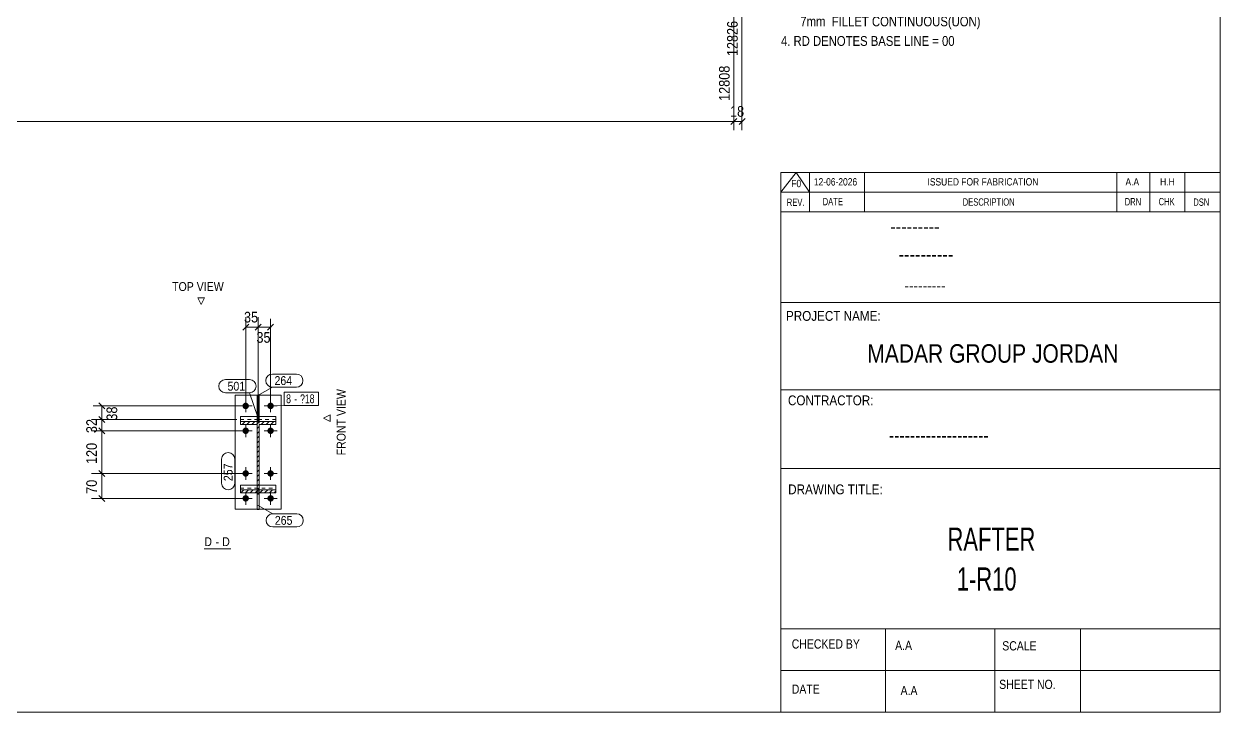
# Model space of a CAD drawing. Header units: millimetres. Extents: x 2 to 825, y 1 to 579.
# Drawn here: x 488.6 to 825, y 5 to 198.5 of the extents above; entities that cross this region are included whole.
import ezdxf

# ---------------------------------------------------------------- set-up
doc = ezdxf.new("R2010")
doc.units = ezdxf.units.MM
doc.linetypes.add('XKITLINE00', pattern=[0])
doc.linetypes.add('XKITLINE01', pattern=[4, 1, -1, 1, -1])
for name, color, linetype, lineweight in [('Bolt', 3, 'Continuous', 0), ('BoltMark', 7, 'Continuous', 0), ('Dimensions', 7, 'Continuous', 0), ('DrawingSheet', 5, 'Continuous', 0), ('OtherObjectType', 7, 'Continuous', 0), ('Part', 2, 'Continuous', 0), ('PartMark', 7, 'Continuous', 0)]:
    doc.layers.add(name, color=color, linetype=linetype, lineweight=lineweight)
doc.styles.add('@ARIAL_UNICODE_MS_BOLD', font='ARIAL.TTF')
doc.styles.add('ARIAL', font='ARIAL.TTF')
doc.styles.add('ARIAL_NARROW', font='ARIALN.TTF')
doc.styles.add('COMIC_SANS_MS_BOLD', font='COMICBD.TTF')
doc.styles.add('SWIS721_EX_BT', font='ARIAL.TTF')
doc.styles.add('SWISSE', font='ARIAL.TTF')

# ---------------------------------------------------------------- blocks, each defined once
blk = doc.blocks.new('*A4')
at = {"layer": 'Part', "color": 7, "linetype": 'XKITLINE00', "lineweight": 0}
for p, q in [((549.95, 85.86), (550.13, 86.04)), ((550.13, 86.04), (550.8, 86.71)), ((551.3, 85.86), (552.15, 86.71)), ((552.64, 85.86), (553.5, 86.71)), ((553.99, 85.86), (554.85, 86.71)), ((554.18, 84.7), (554.74, 85.26)), ((555.34, 85.86), (556.19, 86.71)), ((556.69, 85.86), (557.54, 86.71)), ((558.03, 85.86), (558.89, 86.71)), ((559.38, 85.86), (559.44, 85.92)), ((554.18, 83.35), (554.74, 83.91)), ((554.18, 82), (554.74, 82.56)), ((554.18, 80.66), (554.74, 81.22)), ((554.18, 79.31), (554.74, 79.87)), ((554.18, 77.96), (554.74, 78.52)), ((554.18, 76.62), (554.74, 77.18)), ((554.18, 75.27), (554.74, 75.83)), ((554.18, 73.92), (554.74, 74.48)), ((554.18, 72.57), (554.74, 73.13)), ((554.18, 71.23), (554.74, 71.79)), ((549.55, 66.6), (550.41, 67.46)), ((550.9, 66.6), (551.75, 67.46)), ((552.25, 66.6), (553.1, 67.46)), ((553.59, 66.6), (554.74, 67.75)), ((554.18, 69.88), (554.74, 70.44)), ((554.18, 68.53), (554.74, 69.09)), ((554.94, 66.6), (555.8, 67.46)), ((556.29, 66.6), (557.14, 67.46)), ((557.63, 66.6), (558.49, 67.46)), ((558.98, 66.6), (559.46, 67.08))]:
    blk.add_line(p, q, dxfattribs=at)
blk = doc.blocks.new('*A5')
at = {"layer": 'Part', "color": 7, "linetype": 'XKITLINE00', "lineweight": 0}
for p, q in [((554.21, 88.89), (554.21, 88.89)), ((554.21, 88.89), (554.21, 88.89)), ((554.21, 88.83), (554.24, 88.86)), ((554.21, 88.76), (554.27, 88.83)), ((554.21, 88.69), (554.31, 88.79)), ((554.21, 88.63), (554.34, 88.76)), ((554.21, 88.56), (554.38, 88.73)), ((554.21, 88.49), (554.41, 88.69)), ((554.21, 88.42), (554.44, 88.66)), ((554.21, 88.36), (554.48, 88.63)), ((554.21, 88.29), (554.51, 88.59)), ((554.21, 88.22), (554.54, 88.56)), ((554.21, 88.15), (554.58, 88.52)), ((554.21, 88.09), (554.61, 88.49)), ((554.21, 88.02), (554.65, 88.46)), ((554.21, 87.95), (554.68, 88.42)), ((554.21, 87.88), (554.71, 88.38)), ((554.21, 87.82), (554.71, 88.32)), ((554.21, 87.75), (554.71, 88.25)), ((554.21, 87.68), (554.71, 88.18)), ((554.21, 87.62), (554.71, 88.12)), ((554.21, 87.55), (554.71, 88.05)), ((554.21, 87.48), (554.71, 87.98)), ((554.21, 87.41), (554.71, 87.91)), ((554.21, 87.35), (554.71, 87.85)), ((554.21, 87.28), (554.71, 87.78)), ((554.21, 87.21), (554.71, 87.71)), ((554.21, 87.14), (554.71, 87.64)), ((554.21, 87.08), (554.71, 87.58)), ((554.21, 87.01), (554.71, 87.51)), ((554.24, 88.86), (554.27, 88.89)), ((554.27, 88.83), (554.34, 88.89)), ((554.31, 88.79), (554.41, 88.89)), ((554.34, 88.76), (554.48, 88.89)), ((554.38, 88.73), (554.54, 88.89)), ((554.41, 88.69), (554.61, 88.89)), ((554.44, 88.66), (554.68, 88.89)), ((554.48, 88.63), (554.71, 88.86)), ((554.51, 88.59), (554.71, 88.79)), ((554.54, 88.56), (554.71, 88.72)), ((554.58, 88.52), (554.71, 88.65)), ((554.61, 88.49), (554.71, 88.59)), ((554.65, 88.46), (554.71, 88.52)), ((554.68, 88.42), (554.71, 88.45)), ((554.21, 86.94), (554.71, 87.44)), ((554.21, 86.87), (554.71, 87.37)), ((554.21, 86.81), (554.71, 87.31)), ((554.21, 86.74), (554.71, 87.24)), ((554.25, 86.71), (554.71, 87.17)), ((554.32, 86.71), (554.71, 87.1)), ((554.38, 86.71), (554.71, 87.04)), ((554.45, 86.71), (554.71, 86.97)), ((554.52, 86.71), (554.71, 86.9)), ((554.59, 86.71), (554.71, 86.84)), ((554.65, 86.71), (554.71, 86.77))]:
    blk.add_line(p, q, dxfattribs=at)
blk = doc.blocks.new('*A134')
at = {"layer": 'Bolt'}
for points in [[(550.06, 91.13), (550.06, 91.17), (550.07, 91.22), (550.07, 91.26), (550.08, 91.31), (550.1, 91.35), (550.11, 91.39), (550.13, 91.43), (550.14, 91.47), (550.16, 91.51), (550.19, 91.55), (550.21, 91.59), (550.23, 91.62), (550.26, 91.66), (550.29, 91.69), (550.32, 91.72), (550.35, 91.75), (550.39, 91.78), (550.42, 91.81), (550.46, 91.84), (550.49, 91.86), (550.53, 91.88), (550.57, 91.9), (550.61, 91.92), (550.65, 91.93), (550.7, 91.95), (550.74, 91.96), (550.78, 91.97), (550.83, 91.98), (550.87, 91.98), (550.91, 91.99), (550.96, 91.99), (551, 91.99), (551.05, 91.98), (551.09, 91.98), (551.13, 91.97), (551.18, 91.96), (551.22, 91.95), (551.26, 91.93), (551.3, 91.92), (551.34, 91.9), (551.38, 91.88), (551.42, 91.86), (551.46, 91.84), (551.49, 91.81), (551.53, 91.78), (551.56, 91.75), (551.59, 91.72), (551.62, 91.69), (551.65, 91.66), (551.68, 91.62), (551.71, 91.59), (551.73, 91.55), (551.75, 91.51), (551.77, 91.47), (551.79, 91.43), (551.8, 91.39), (551.82, 91.35), (551.83, 91.31), (551.84, 91.26), (551.85, 91.22), (551.85, 91.17), (551.86, 91.13), (551.86, 91.09), (551.86, 91.04), (551.85, 91), (551.85, 90.95), (551.84, 90.91), (551.83, 90.87), (551.82, 90.83), (551.8, 90.78), (551.79, 90.74), (551.77, 90.7), (551.75, 90.66), (551.73, 90.62), (551.71, 90.59), (551.68, 90.55), (551.65, 90.52), (551.62, 90.48), (551.59, 90.45), (551.56, 90.42), (551.53, 90.39), (551.49, 90.36), (551.46, 90.34), (551.42, 90.31), (551.38, 90.29), (551.34, 90.27), (551.3, 90.26), (551.26, 90.24), (551.22, 90.23), (551.18, 90.21), (551.13, 90.2), (551.09, 90.2), (551.05, 90.19), (551, 90.19), (550.96, 90.19), (550.91, 90.19), (550.87, 90.19), (550.83, 90.2), (550.78, 90.2), (550.74, 90.21), (550.7, 90.23), (550.65, 90.24), (550.61, 90.26), (550.57, 90.27), (550.53, 90.29), (550.49, 90.31), (550.46, 90.34), (550.42, 90.36), (550.39, 90.39), (550.35, 90.42), (550.32, 90.45), (550.29, 90.48), (550.26, 90.52), (550.23, 90.55), (550.21, 90.59), (550.19, 90.62), (550.16, 90.66), (550.14, 90.7), (550.13, 90.74), (550.11, 90.78), (550.1, 90.83), (550.08, 90.87), (550.07, 90.91), (550.07, 90.95), (550.06, 91), (550.06, 91.04), (550.06, 91.09)], [(557.06, 91.13), (557.06, 91.17), (557.07, 91.22), (557.07, 91.26), (557.08, 91.31), (557.1, 91.35), (557.11, 91.39), (557.13, 91.43), (557.14, 91.47), (557.16, 91.51), (557.19, 91.55), (557.21, 91.59), (557.23, 91.62), (557.26, 91.66), (557.29, 91.69), (557.32, 91.72), (557.35, 91.75), (557.39, 91.78), (557.42, 91.81), (557.46, 91.84), (557.49, 91.86), (557.53, 91.88), (557.57, 91.9), (557.61, 91.92), (557.65, 91.93), (557.7, 91.95), (557.74, 91.96), (557.78, 91.97), (557.83, 91.98), (557.87, 91.98), (557.91, 91.99), (557.96, 91.99), (558, 91.99), (558.05, 91.98), (558.09, 91.98), (558.13, 91.97), (558.18, 91.96), (558.22, 91.95), (558.26, 91.93), (558.3, 91.92), (558.34, 91.9), (558.38, 91.88), (558.42, 91.86), (558.46, 91.84), (558.49, 91.81), (558.53, 91.78), (558.56, 91.75), (558.59, 91.72), (558.62, 91.69), (558.65, 91.66), (558.68, 91.62), (558.71, 91.59), (558.73, 91.55), (558.75, 91.51), (558.77, 91.47), (558.79, 91.43), (558.8, 91.39), (558.82, 91.35), (558.83, 91.31), (558.84, 91.26), (558.85, 91.22), (558.85, 91.17), (558.86, 91.13), (558.86, 91.09), (558.86, 91.04), (558.85, 91), (558.85, 90.95), (558.84, 90.91), (558.83, 90.87), (558.82, 90.83), (558.8, 90.78), (558.79, 90.74), (558.77, 90.7), (558.75, 90.66), (558.73, 90.62), (558.71, 90.59), (558.68, 90.55), (558.65, 90.52), (558.62, 90.48), (558.59, 90.45), (558.56, 90.42), (558.53, 90.39), (558.49, 90.36), (558.46, 90.34), (558.42, 90.31), (558.38, 90.29), (558.34, 90.27), (558.3, 90.26), (558.26, 90.24), (558.22, 90.23), (558.18, 90.21), (558.13, 90.2), (558.09, 90.2), (558.05, 90.19), (558, 90.19), (557.96, 90.19), (557.91, 90.19), (557.87, 90.19), (557.83, 90.2), (557.78, 90.2), (557.74, 90.21), (557.7, 90.23), (557.65, 90.24), (557.61, 90.26), (557.57, 90.27), (557.53, 90.29), (557.49, 90.31), (557.46, 90.34), (557.42, 90.36), (557.39, 90.39), (557.35, 90.42), (557.32, 90.45), (557.29, 90.48), (557.26, 90.52), (557.23, 90.55), (557.21, 90.59), (557.19, 90.62), (557.16, 90.66), (557.14, 90.7), (557.13, 90.74), (557.11, 90.78), (557.1, 90.83), (557.08, 90.87), (557.07, 90.91), (557.07, 90.95), (557.06, 91), (557.06, 91.04), (557.06, 91.09)], [(550.06, 84.13), (550.06, 84.17), (550.07, 84.22), (550.07, 84.26), (550.08, 84.31), (550.1, 84.35), (550.11, 84.39), (550.13, 84.43), (550.14, 84.47), (550.16, 84.51), (550.19, 84.55), (550.21, 84.59), (550.23, 84.62), (550.26, 84.66), (550.29, 84.69), (550.32, 84.72), (550.35, 84.75), (550.39, 84.78), (550.42, 84.81), (550.46, 84.84), (550.49, 84.86), (550.53, 84.88), (550.57, 84.9), (550.61, 84.92), (550.65, 84.93), (550.7, 84.95), (550.74, 84.96), (550.78, 84.97), (550.83, 84.98), (550.87, 84.98), (550.91, 84.99), (550.96, 84.99), (551, 84.99), (551.05, 84.98), (551.09, 84.98), (551.13, 84.97), (551.18, 84.96), (551.22, 84.95), (551.26, 84.93), (551.3, 84.92), (551.34, 84.9), (551.38, 84.88), (551.42, 84.86), (551.46, 84.84), (551.49, 84.81), (551.53, 84.78), (551.56, 84.75), (551.59, 84.72), (551.62, 84.69), (551.65, 84.66), (551.68, 84.62), (551.71, 84.59), (551.73, 84.55), (551.75, 84.51), (551.77, 84.47), (551.79, 84.43), (551.8, 84.39), (551.82, 84.35), (551.83, 84.31), (551.84, 84.26), (551.85, 84.22), (551.85, 84.17), (551.86, 84.13), (551.86, 84.09), (551.86, 84.04), (551.85, 84), (551.85, 83.95), (551.84, 83.91), (551.83, 83.87), (551.82, 83.83), (551.8, 83.78), (551.79, 83.74), (551.77, 83.7), (551.75, 83.66), (551.73, 83.62), (551.71, 83.59), (551.68, 83.55), (551.65, 83.52), (551.62, 83.48), (551.59, 83.45), (551.56, 83.42), (551.53, 83.39), (551.49, 83.36), (551.46, 83.34), (551.42, 83.31), (551.38, 83.29), (551.34, 83.27), (551.3, 83.26), (551.26, 83.24), (551.22, 83.23), (551.18, 83.21), (551.13, 83.2), (551.09, 83.2), (551.05, 83.19), (551, 83.19), (550.96, 83.19), (550.91, 83.19), (550.87, 83.19), (550.83, 83.2), (550.78, 83.2), (550.74, 83.21), (550.7, 83.23), (550.65, 83.24), (550.61, 83.26), (550.57, 83.27), (550.53, 83.29), (550.49, 83.31), (550.46, 83.34), (550.42, 83.36), (550.39, 83.39), (550.35, 83.42), (550.32, 83.45), (550.29, 83.48), (550.26, 83.52), (550.23, 83.55), (550.21, 83.59), (550.19, 83.62), (550.16, 83.66), (550.14, 83.7), (550.13, 83.74), (550.11, 83.78), (550.1, 83.83), (550.08, 83.87), (550.07, 83.91), (550.07, 83.95), (550.06, 84), (550.06, 84.04), (550.06, 84.09)], [(557.06, 84.13), (557.06, 84.17), (557.07, 84.22), (557.07, 84.26), (557.08, 84.31), (557.1, 84.35), (557.11, 84.39), (557.13, 84.43), (557.14, 84.47), (557.16, 84.51), (557.19, 84.55), (557.21, 84.59), (557.23, 84.62), (557.26, 84.66), (557.29, 84.69), (557.32, 84.72), (557.35, 84.75), (557.39, 84.78), (557.42, 84.81), (557.46, 84.84), (557.49, 84.86), (557.53, 84.88), (557.57, 84.9), (557.61, 84.92), (557.65, 84.93), (557.7, 84.95), (557.74, 84.96), (557.78, 84.97), (557.83, 84.98), (557.87, 84.98), (557.91, 84.99), (557.96, 84.99), (558, 84.99), (558.05, 84.98), (558.09, 84.98), (558.13, 84.97), (558.18, 84.96), (558.22, 84.95), (558.26, 84.93), (558.3, 84.92), (558.34, 84.9), (558.38, 84.88), (558.42, 84.86), (558.46, 84.84), (558.49, 84.81), (558.53, 84.78), (558.56, 84.75), (558.59, 84.72), (558.62, 84.69), (558.65, 84.66), (558.68, 84.62), (558.71, 84.59), (558.73, 84.55), (558.75, 84.51), (558.77, 84.47), (558.79, 84.43), (558.8, 84.39), (558.82, 84.35), (558.83, 84.31), (558.84, 84.26), (558.85, 84.22), (558.85, 84.17), (558.86, 84.13), (558.86, 84.09), (558.86, 84.04), (558.85, 84), (558.85, 83.95), (558.84, 83.91), (558.83, 83.87), (558.82, 83.83), (558.8, 83.78), (558.79, 83.74), (558.77, 83.7), (558.75, 83.66), (558.73, 83.62), (558.71, 83.59), (558.68, 83.55), (558.65, 83.52), (558.62, 83.48), (558.59, 83.45), (558.56, 83.42), (558.53, 83.39), (558.49, 83.36), (558.46, 83.34), (558.42, 83.31), (558.38, 83.29), (558.34, 83.27), (558.3, 83.26), (558.26, 83.24), (558.22, 83.23), (558.18, 83.21), (558.13, 83.2), (558.09, 83.2), (558.05, 83.19), (558, 83.19), (557.96, 83.19), (557.91, 83.19), (557.87, 83.19), (557.83, 83.2), (557.78, 83.2), (557.74, 83.21), (557.7, 83.23), (557.65, 83.24), (557.61, 83.26), (557.57, 83.27), (557.53, 83.29), (557.49, 83.31), (557.46, 83.34), (557.42, 83.36), (557.39, 83.39), (557.35, 83.42), (557.32, 83.45), (557.29, 83.48), (557.26, 83.52), (557.23, 83.55), (557.21, 83.59), (557.19, 83.62), (557.16, 83.66), (557.14, 83.7), (557.13, 83.74), (557.11, 83.78), (557.1, 83.83), (557.08, 83.87), (557.07, 83.91), (557.07, 83.95), (557.06, 84), (557.06, 84.04), (557.06, 84.09)], [(550.06, 72.13), (550.06, 72.17), (550.07, 72.22), (550.07, 72.26), (550.08, 72.31), (550.1, 72.35), (550.11, 72.39), (550.13, 72.43), (550.14, 72.47), (550.16, 72.51), (550.19, 72.55), (550.21, 72.59), (550.23, 72.62), (550.26, 72.66), (550.29, 72.69), (550.32, 72.72), (550.35, 72.75), (550.39, 72.78), (550.42, 72.81), (550.46, 72.84), (550.49, 72.86), (550.53, 72.88), (550.57, 72.9), (550.61, 72.92), (550.65, 72.93), (550.7, 72.95), (550.74, 72.96), (550.78, 72.97), (550.83, 72.98), (550.87, 72.98), (550.91, 72.99), (550.96, 72.99), (551, 72.99), (551.05, 72.98), (551.09, 72.98), (551.13, 72.97), (551.18, 72.96), (551.22, 72.95), (551.26, 72.93), (551.3, 72.92), (551.34, 72.9), (551.38, 72.88), (551.42, 72.86), (551.46, 72.84), (551.49, 72.81), (551.53, 72.78), (551.56, 72.75), (551.59, 72.72), (551.62, 72.69), (551.65, 72.66), (551.68, 72.62), (551.71, 72.59), (551.73, 72.55), (551.75, 72.51), (551.77, 72.47), (551.79, 72.43), (551.8, 72.39), (551.82, 72.35), (551.83, 72.31), (551.84, 72.26), (551.85, 72.22), (551.85, 72.17), (551.86, 72.13), (551.86, 72.09), (551.86, 72.04), (551.85, 72), (551.85, 71.95), (551.84, 71.91), (551.83, 71.87), (551.82, 71.83), (551.8, 71.78), (551.79, 71.74), (551.77, 71.7), (551.75, 71.66), (551.73, 71.62), (551.71, 71.59), (551.68, 71.55), (551.65, 71.52), (551.62, 71.48), (551.59, 71.45), (551.56, 71.42), (551.53, 71.39), (551.49, 71.36), (551.46, 71.34), (551.42, 71.31), (551.38, 71.29), (551.34, 71.27), (551.3, 71.26), (551.26, 71.24), (551.22, 71.23), (551.18, 71.21), (551.13, 71.2), (551.09, 71.2), (551.05, 71.19), (551, 71.19), (550.96, 71.19), (550.91, 71.19), (550.87, 71.19), (550.83, 71.2), (550.78, 71.2), (550.74, 71.21), (550.7, 71.23), (550.65, 71.24), (550.61, 71.26), (550.57, 71.27), (550.53, 71.29), (550.49, 71.31), (550.46, 71.34), (550.42, 71.36), (550.39, 71.39), (550.35, 71.42), (550.32, 71.45), (550.29, 71.48), (550.26, 71.52), (550.23, 71.55), (550.21, 71.59), (550.19, 71.62), (550.16, 71.66), (550.14, 71.7), (550.13, 71.74), (550.11, 71.78), (550.1, 71.83), (550.08, 71.87), (550.07, 71.91), (550.07, 71.95), (550.06, 72), (550.06, 72.04), (550.06, 72.09)], [(557.06, 72.13), (557.06, 72.17), (557.07, 72.22), (557.07, 72.26), (557.08, 72.31), (557.1, 72.35), (557.11, 72.39), (557.13, 72.43), (557.14, 72.47), (557.16, 72.51), (557.19, 72.55), (557.21, 72.59), (557.23, 72.62), (557.26, 72.66), (557.29, 72.69), (557.32, 72.72), (557.35, 72.75), (557.39, 72.78), (557.42, 72.81), (557.46, 72.84), (557.49, 72.86), (557.53, 72.88), (557.57, 72.9), (557.61, 72.92), (557.65, 72.93), (557.7, 72.95), (557.74, 72.96), (557.78, 72.97), (557.83, 72.98), (557.87, 72.98), (557.91, 72.99), (557.96, 72.99), (558, 72.99), (558.05, 72.98), (558.09, 72.98), (558.13, 72.97), (558.18, 72.96), (558.22, 72.95), (558.26, 72.93), (558.3, 72.92), (558.34, 72.9), (558.38, 72.88), (558.42, 72.86), (558.46, 72.84), (558.49, 72.81), (558.53, 72.78), (558.56, 72.75), (558.59, 72.72), (558.62, 72.69), (558.65, 72.66), (558.68, 72.62), (558.71, 72.59), (558.73, 72.55), (558.75, 72.51), (558.77, 72.47), (558.79, 72.43), (558.8, 72.39), (558.82, 72.35), (558.83, 72.31), (558.84, 72.26), (558.85, 72.22), (558.85, 72.17), (558.86, 72.13), (558.86, 72.09), (558.86, 72.04), (558.85, 72), (558.85, 71.95), (558.84, 71.91), (558.83, 71.87), (558.82, 71.83), (558.8, 71.78), (558.79, 71.74), (558.77, 71.7), (558.75, 71.66), (558.73, 71.62), (558.71, 71.59), (558.68, 71.55), (558.65, 71.52), (558.62, 71.48), (558.59, 71.45), (558.56, 71.42), (558.53, 71.39), (558.49, 71.36), (558.46, 71.34), (558.42, 71.31), (558.38, 71.29), (558.34, 71.27), (558.3, 71.26), (558.26, 71.24), (558.22, 71.23), (558.18, 71.21), (558.13, 71.2), (558.09, 71.2), (558.05, 71.19), (558, 71.19), (557.96, 71.19), (557.91, 71.19), (557.87, 71.19), (557.83, 71.2), (557.78, 71.2), (557.74, 71.21), (557.7, 71.23), (557.65, 71.24), (557.61, 71.26), (557.57, 71.27), (557.53, 71.29), (557.49, 71.31), (557.46, 71.34), (557.42, 71.36), (557.39, 71.39), (557.35, 71.42), (557.32, 71.45), (557.29, 71.48), (557.26, 71.52), (557.23, 71.55), (557.21, 71.59), (557.19, 71.62), (557.16, 71.66), (557.14, 71.7), (557.13, 71.74), (557.11, 71.78), (557.1, 71.83), (557.08, 71.87), (557.07, 71.91), (557.07, 71.95), (557.06, 72), (557.06, 72.04), (557.06, 72.09)], [(550.06, 65.13), (550.06, 65.17), (550.07, 65.22), (550.07, 65.26), (550.08, 65.31), (550.1, 65.35), (550.11, 65.39), (550.13, 65.43), (550.14, 65.47), (550.16, 65.51), (550.19, 65.55), (550.21, 65.59), (550.23, 65.62), (550.26, 65.66), (550.29, 65.69), (550.32, 65.72), (550.35, 65.75), (550.39, 65.78), (550.42, 65.81), (550.46, 65.84), (550.49, 65.86), (550.53, 65.88), (550.57, 65.9), (550.61, 65.92), (550.65, 65.93), (550.7, 65.95), (550.74, 65.96), (550.78, 65.97), (550.83, 65.98), (550.87, 65.98), (550.91, 65.99), (550.96, 65.99), (551, 65.99), (551.05, 65.98), (551.09, 65.98), (551.13, 65.97), (551.18, 65.96), (551.22, 65.95), (551.26, 65.93), (551.3, 65.92), (551.34, 65.9), (551.38, 65.88), (551.42, 65.86), (551.46, 65.84), (551.49, 65.81), (551.53, 65.78), (551.56, 65.75), (551.59, 65.72), (551.62, 65.69), (551.65, 65.66), (551.68, 65.62), (551.71, 65.59), (551.73, 65.55), (551.75, 65.51), (551.77, 65.47), (551.79, 65.43), (551.8, 65.39), (551.82, 65.35), (551.83, 65.31), (551.84, 65.26), (551.85, 65.22), (551.85, 65.17), (551.86, 65.13), (551.86, 65.09), (551.86, 65.04), (551.85, 65), (551.85, 64.95), (551.84, 64.91), (551.83, 64.87), (551.82, 64.83), (551.8, 64.78), (551.79, 64.74), (551.77, 64.7), (551.75, 64.66), (551.73, 64.62), (551.71, 64.59), (551.68, 64.55), (551.65, 64.52), (551.62, 64.48), (551.59, 64.45), (551.56, 64.42), (551.53, 64.39), (551.49, 64.36), (551.46, 64.34), (551.42, 64.31), (551.38, 64.29), (551.34, 64.27), (551.3, 64.26), (551.26, 64.24), (551.22, 64.23), (551.18, 64.21), (551.13, 64.2), (551.09, 64.2), (551.05, 64.19), (551, 64.19), (550.96, 64.19), (550.91, 64.19), (550.87, 64.19), (550.83, 64.2), (550.78, 64.2), (550.74, 64.21), (550.7, 64.23), (550.65, 64.24), (550.61, 64.26), (550.57, 64.27), (550.53, 64.29), (550.49, 64.31), (550.46, 64.34), (550.42, 64.36), (550.39, 64.39), (550.35, 64.42), (550.32, 64.45), (550.29, 64.48), (550.26, 64.52), (550.23, 64.55), (550.21, 64.59), (550.19, 64.62), (550.16, 64.66), (550.14, 64.7), (550.13, 64.74), (550.11, 64.78), (550.1, 64.83), (550.08, 64.87), (550.07, 64.91), (550.07, 64.95), (550.06, 65), (550.06, 65.04), (550.06, 65.09)], [(557.06, 65.13), (557.06, 65.17), (557.07, 65.22), (557.07, 65.26), (557.08, 65.31), (557.1, 65.35), (557.11, 65.39), (557.13, 65.43), (557.14, 65.47), (557.16, 65.51), (557.19, 65.55), (557.21, 65.59), (557.23, 65.62), (557.26, 65.66), (557.29, 65.69), (557.32, 65.72), (557.35, 65.75), (557.39, 65.78), (557.42, 65.81), (557.46, 65.84), (557.49, 65.86), (557.53, 65.88), (557.57, 65.9), (557.61, 65.92), (557.65, 65.93), (557.7, 65.95), (557.74, 65.96), (557.78, 65.97), (557.83, 65.98), (557.87, 65.98), (557.91, 65.99), (557.96, 65.99), (558, 65.99), (558.05, 65.98), (558.09, 65.98), (558.13, 65.97), (558.18, 65.96), (558.22, 65.95), (558.26, 65.93), (558.3, 65.92), (558.34, 65.9), (558.38, 65.88), (558.42, 65.86), (558.46, 65.84), (558.49, 65.81), (558.53, 65.78), (558.56, 65.75), (558.59, 65.72), (558.62, 65.69), (558.65, 65.66), (558.68, 65.62), (558.71, 65.59), (558.73, 65.55), (558.75, 65.51), (558.77, 65.47), (558.79, 65.43), (558.8, 65.39), (558.82, 65.35), (558.83, 65.31), (558.84, 65.26), (558.85, 65.22), (558.85, 65.17), (558.86, 65.13), (558.86, 65.09), (558.86, 65.04), (558.85, 65), (558.85, 64.95), (558.84, 64.91), (558.83, 64.87), (558.82, 64.83), (558.8, 64.78), (558.79, 64.74), (558.77, 64.7), (558.75, 64.66), (558.73, 64.62), (558.71, 64.59), (558.68, 64.55), (558.65, 64.52), (558.62, 64.48), (558.59, 64.45), (558.56, 64.42), (558.53, 64.39), (558.49, 64.36), (558.46, 64.34), (558.42, 64.31), (558.38, 64.29), (558.34, 64.27), (558.3, 64.26), (558.26, 64.24), (558.22, 64.23), (558.18, 64.21), (558.13, 64.2), (558.09, 64.2), (558.05, 64.19), (558, 64.19), (557.96, 64.19), (557.91, 64.19), (557.87, 64.19), (557.83, 64.2), (557.78, 64.2), (557.74, 64.21), (557.7, 64.23), (557.65, 64.24), (557.61, 64.26), (557.57, 64.27), (557.53, 64.29), (557.49, 64.31), (557.46, 64.34), (557.42, 64.36), (557.39, 64.39), (557.35, 64.42), (557.32, 64.45), (557.29, 64.48), (557.26, 64.52), (557.23, 64.55), (557.21, 64.59), (557.19, 64.62), (557.16, 64.66), (557.14, 64.7), (557.13, 64.74), (557.11, 64.78), (557.1, 64.83), (557.08, 64.87), (557.07, 64.91), (557.07, 64.95), (557.06, 65), (557.06, 65.04), (557.06, 65.09)]]:
    blk.add_hatch(color=3, dxfattribs=at).paths.add_polyline_path(points, flags=17)
at = {"layer": 'Bolt', "color": 3, "linetype": 'XKITLINE00', "lineweight": 0}
for p, q in [((549.16, 91.09), (552.76, 91.09)), ((550.96, 89.29), (550.96, 92.89)), ((556.16, 91.09), (559.76, 91.09)), ((557.96, 89.29), (557.96, 92.89)), ((550.96, 82.29), (550.96, 85.89)), ((557.96, 82.29), (557.96, 85.89)), ((549.16, 84.09), (552.76, 84.09)), ((556.16, 84.09), (559.76, 84.09)), ((549.16, 72.09), (552.76, 72.09)), ((550.96, 70.29), (550.96, 73.89)), ((556.16, 72.09), (559.76, 72.09)), ((557.96, 70.29), (557.96, 73.89)), ((549.16, 65.09), (552.76, 65.09)), ((550.96, 63.29), (550.96, 66.89)), ((556.16, 65.09), (559.76, 65.09)), ((557.96, 63.29), (557.96, 66.89))]:
    blk.add_line(p, q, dxfattribs=at)
blk = doc.blocks.new('*A135')
at = {"layer": 'Part', "color": 2, "linetype": 'XKITLINE00', "lineweight": 0}
for p, q in [((549.46, 88.09), (549.46, 85.86)), ((549.46, 88.09), (554.16, 88.09)), ((559.46, 88.09), (554.76, 88.09)), ((559.46, 88.09), (559.46, 85.86)), ((549.46, 86.71), (559.46, 86.71)), ((554.18, 85.86), (549.46, 85.86)), ((554.18, 85.86), (554.18, 67.46)), ((554.74, 85.86), (559.46, 85.86)), ((554.74, 85.86), (554.74, 67.46)), ((549.46, 67.46), (549.46, 68.83)), ((549.46, 68.83), (554.18, 68.83)), ((549.46, 66.6), (549.46, 67.46)), ((549.46, 67.46), (554.18, 67.46)), ((554.74, 68.83), (559.46, 68.83)), ((554.74, 67.46), (559.46, 67.46)), ((559.46, 66.6), (559.46, 68.83)), ((559.46, 66.6), (549.46, 66.6))]:
    blk.add_line(p, q, dxfattribs=at)
at = {"layer": 'Part', "color": 7, "linetype": 'XKITLINE01', "lineweight": 0}
for p, q in [((554.76, 88.09), (554.16, 88.09)), ((549.46, 87.23), (554.18, 87.23)), ((554.18, 87.23), (554.18, 85.86)), ((559.46, 87.23), (554.74, 87.23)), ((554.74, 87.23), (554.74, 85.86)), ((549.46, 67.98), (559.46, 67.98))]:
    blk.add_line(p, q, dxfattribs=at)
blk = doc.blocks.new('*A136')
at = {"layer": 'Part', "color": 2, "linetype": 'XKITLINE00', "lineweight": 0}
for p, q in [((554.21, 86.71), (554.21, 88.89)), ((554.21, 88.89), (554.71, 88.89)), ((554.71, 88.89), (554.71, 86.71)), ((554.21, 86.71), (554.71, 86.71))]:
    blk.add_line(p, q, dxfattribs=at)
at = {"layer": 'Part', "color": 7, "linetype": 'XKITLINE01', "lineweight": 0}
blk.add_line((554.21, 86.96), (554.71, 86.96), dxfattribs=at)
blk = doc.blocks.new('*A137')
at = {"layer": 'Part', "color": 7, "linetype": 'XKITLINE01', "lineweight": 0}
for p, q in [((554.16, 66.6), (554.16, 67.82)), ((554.16, 67.82), (554.76, 67.82)), ((554.76, 66.6), (554.76, 67.82)), ((554.76, 67.14), (554.16, 67.14)), ((554.16, 66.48), (554.76, 66.48)), ((554.16, 62.09), (554.76, 62.09))]:
    blk.add_line(p, q, dxfattribs=at)
at = {"layer": 'Part', "color": 2, "linetype": 'XKITLINE00', "lineweight": 0}
for p, q in [((554.16, 61.94), (554.16, 66.6)), ((554.16, 66.28), (554.76, 66.28)), ((554.76, 61.94), (554.76, 66.6)), ((554.16, 61.94), (554.76, 61.94))]:
    blk.add_line(p, q, dxfattribs=at)
blk = doc.blocks.new('*A138')
at = {"layer": 'Part', "color": 2, "linetype": 'XKITLINE00', "lineweight": 0}
for p, q in [((554.16, 94.09), (554.16, 87.31)), ((554.16, 94.09), (554.76, 94.09)), ((554.76, 93.88), (554.16, 93.88)), ((554.76, 94.09), (554.76, 87.31)), ((554.16, 88.28), (554.21, 88.28)), ((554.76, 88.28), (554.71, 88.28)), ((554.16, 87.31), (554.21, 87.31)), ((554.76, 87.31), (554.71, 87.31))]:
    blk.add_line(p, q, dxfattribs=at)
at = {"layer": 'Part', "color": 7, "linetype": 'XKITLINE01', "lineweight": 0}
for p, q in [((554.16, 89.59), (554.76, 89.59)), ((554.16, 87.93), (554.76, 87.93)), ((554.71, 88.28), (554.21, 88.28)), ((554.71, 87.31), (554.21, 87.31))]:
    blk.add_line(p, q, dxfattribs=at)
blk = doc.blocks.new('*A139')
at = {"layer": 'Part', "color": 2, "linetype": 'XKITLINE00', "lineweight": 0}
for p, q in [((560.96, 94.09), (547.96, 94.09)), ((547.96, 62.09), (547.96, 94.09)), ((560.96, 62.09), (560.96, 94.09)), ((547.96, 62.09), (554.16, 62.09)), ((560.96, 62.09), (554.76, 62.09))]:
    blk.add_line(p, q, dxfattribs=at)
at = {"layer": 'Part', "color": 7, "linetype": 'XKITLINE01', "lineweight": 0}
blk.add_line((554.76, 62.09), (554.16, 62.09), dxfattribs=at)
blk = doc.blocks.new('*A140')
at = {"layer": 'DrawingSheet', "color": 5, "linetype": 'XKITLINE00', "lineweight": 0}
for p, q in [((825, 5), (825, 579)), ((5, 5), (825, 5))]:
    blk.add_line(p, q, dxfattribs=at)
blk = doc.blocks.new('*A142')
at = {"layer": 'OtherObjectType', "color": 7, "linetype": 'XKITLINE00', "lineweight": 0}
blk.add_line((701.5, 219.82), (734.5, 219.82), dxfattribs=at)
at = {"layer": 'OtherObjectType', "color": 7, "style": 'ARIAL_NARROW', "width": 1.008832}
for s, p in [('GENERAL NOTES:', (701.5, 221.47)), ('1. ALL HOLES ARE  22 mm   DIA (UON).', (701.5, 214.32)), ('2. ALL DIMENSIONS ARE IN MM (UON).', (701.5, 208.82)), ('3. UNLESS OTHERWISE NOTED ALL FILLET WELD SIZE SHALL BE', (701.5, 203.32)), ('7mm  FILLET CONTINUOUS(UON)', (706.95, 197.82)), ('4. RD DENOTES BASE LINE = 00', (701.5, 192.32))]:
    blk.add_text(s, height=2.75, dxfattribs=at).set_placement(p)
blk = doc.blocks.new('*A143')
at = {"layer": 'OtherObjectType', "color": 7, "linetype": 'XKITLINE00', "lineweight": 0}
for p, q in [((701.5, 156.76), (825, 156.76)), ((701.5, 151.21), (705.82, 156.76)), ((701.5, 151.21), (701.5, 156.76)), ((705.82, 156.76), (709.53, 151.21)), ((709.53, 151.21), (709.53, 156.76)), ((724.97, 151.21), (724.97, 156.76)), ((795.98, 151.21), (795.98, 156.76)), ((805.24, 151.21), (805.24, 156.76)), ((815.12, 151.21), (815.12, 156.76)), ((825, 151.21), (825, 156.76)), ((701.5, 151.21), (825, 151.21)), ((701.5, 145.65), (701.5, 151.21)), ((705.21, 151.21), (825, 151.21)), ((709.53, 145.65), (709.53, 151.21)), ((724.97, 145.65), (724.97, 151.21)), ((795.98, 145.65), (795.98, 151.21)), ((805.24, 145.65), (805.24, 151.21)), ((815.12, 145.65), (815.12, 151.21)), ((825, 145.65), (825, 151.21))]:
    blk.add_line(p, q, dxfattribs=at)
at = {"layer": 'OtherObjectType', "color": 7, "style": 'ARIAL_NARROW'}
for s, height, width, p in [('12-06-2026', 2.058, 1.008832, (710.76, 153.06)), ('ISSUED FOR FABRICATION', 2.0583, 1.008832, (742.71, 153.06)), ('A.A', 2.058, 1.008832, (798.4, 153.06)), ('H.H', 2.058, 1.008832, (808.13, 153.06)), ('F0', 2.058, 1.008832, (704.4, 152.59)), ('REV.', 2.058, 0.907949, (703.13, 147.31)), ('DATE', 2.058, 0.907949, (713.23, 147.5)), ('DESCRIPTION', 2.0583, 0.907949, (752.61, 147.39)), ('DRN', 2.058, 0.907949, (798.17, 147.47)), ('CHK', 2.058, 0.907949, (807.72, 147.5)), ('DSN', 2.058, 0.907949, (817.47, 147.35))]:
    blk.add_text(s, height=height, dxfattribs=dict(at, width=width)).set_placement(p)
blk = doc.blocks.new('*A145')
at = {"layer": 'OtherObjectType', "color": 2, "linetype": 'XKITLINE00', "lineweight": 0}
for p, q in [((701.5, 145.65), (825, 145.65)), ((701.5, 5), (701.5, 145.64)), ((824.98, 145.64), (825, 5)), ((825, 120.14), (701.5, 120.14)), ((701.5, 95.63), (825, 95.63)), ((825, 73.49), (701.5, 73.49)), ((825, 28.4), (701.5, 28.4)), ((730.94, 28.4), (730.94, 5)), ((761.62, 5), (761.62, 28.4)), ((785.75, 5), (785.75, 28.4)), ((825, 16.7), (701.5, 16.7)), ((825, 5), (701.5, 5))]:
    blk.add_line(p, q, dxfattribs=at)
at = {"layer": 'OtherObjectType', "color": 4, "style": '@ARIAL_UNICODE_MS_BOLD', "width": 0.85}
blk.add_text('---------', height=3.9, dxfattribs=at).set_placement((732.23, 139.59))
at = {"layer": 'OtherObjectType', "color": 7, "style": 'ARIAL', "width": 0.85}
for s, height, p in [('----------', 3.9, (734.56, 131.77)), ('---------', 3.25, (736.21, 123.31))]:
    blk.add_text(s, height=height, dxfattribs=at).set_placement(p)
at = {"layer": 'OtherObjectType', "color": 3, "width": 0.85}
for s, style, p in [('PROJECT NAME:', 'SWIS721_EX_BT', (702.92, 115.01)), ('CONTRACTOR:', 'SWISSE', (703.47, 91.27)), ('DRAWING TITLE:', 'SWIS721_EX_BT', (703.53, 66.24))]:
    blk.add_text(s, height=2.7618, dxfattribs=dict(at, style=style)).set_placement(p)
at = {"layer": 'OtherObjectType', "color": 7, "width": 0.85}
for s, height, p in [('MADAR GROUP JORDAN', 5.2, (725.79, 103.23)), ('CHECKED BY', 2.592, (704.53, 22.86)), ('A.A', 2.592, (733.61, 22.45)), ('SCALE', 2.592, (763.74, 22.33)), ('SHEET NO.', 2.592, (762.87, 11.49)), ('DATE', 2.592, (704.54, 10.16)), ('A.A', 2.592, (735.14, 9.76))]:
    blk.add_text(s, height=height, dxfattribs=at).set_placement(p)
at = {"layer": 'OtherObjectType', "color": 1}
for s, height, style, width, p in [('-------------------', 3.9, 'COMIC_SANS_MS_BOLD', 0.85, (731.87, 80.86)), ('RAFTER', 6.5, 'ARIAL', 0.68, (748.34, 50.37)), ('1-R10', 6.5, 'ARIAL', 0.68, (750.95, 39.17))]:
    blk.add_text(s, height=height, dxfattribs=dict(at, style=style, width=width)).set_placement(p)
blk = doc.blocks.new('*A149')
at = {"layer": 'Dimensions', "color": 7, "linetype": 'XKITLINE00', "lineweight": 0}
for p, q in [((688.27, 317.48), (688.27, 168.64)), ((689.11, 171.89), (687.42, 170.19)), ((40.96, 171.04), (688.27, 171.04))]:
    blk.add_line(p, q, dxfattribs=at)
at = {"layer": 'Dimensions', "color": 3}
blk.add_point((688.27, 171.04), dxfattribs=at)
at = {"layer": 'Dimensions', "color": 3, "style": 'ARIAL', "width": 0.85}
blk.add_text('12808', height=3, rotation=90.0002, dxfattribs=at).set_placement((687.07, 176.84))
blk = doc.blocks.new('*A224')
at = {"layer": 'Dimensions', "color": 7, "linetype": 'XKITLINE00', "lineweight": 0}
for p, q in [((688.27, 317.48), (688.27, 168.64)), ((690.54, 311.77), (690.54, 168.64)), ((689.11, 171.89), (687.42, 170.19)), ((691.39, 171.89), (689.7, 170.19)), ((688.27, 171.04), (690.54, 171.04))]:
    blk.add_line(p, q, dxfattribs=at)
at = {"layer": 'Dimensions', "color": 3}
for p in [(688.27, 171.04), (690.54, 171.04)]:
    blk.add_point(p, dxfattribs=at)
at = {"layer": 'Dimensions', "color": 3, "style": 'ARIAL', "width": 0.85}
blk.add_text('12826', height=3, rotation=90.0002, dxfattribs=at).set_placement((689.34, 189.44))
blk.add_text('18', height=3, dxfattribs=at).set_placement((687.18, 172.39))
blk = doc.blocks.new('*A280')
at = {"layer": 'Dimensions', "color": 7, "linetype": 'XKITLINE00', "lineweight": 0}
for p, q in [((550.96, 92.09), (550.96, 116.04)), ((554.46, 89.09), (554.46, 116.04)), ((551.81, 114.04), (550.11, 112.34)), ((550.96, 113.19), (554.46, 113.19)), ((555.31, 114.04), (553.61, 112.34))]:
    blk.add_line(p, q, dxfattribs=at)
at = {"layer": 'Dimensions', "color": 3}
for p in [(550.96, 113.19), (554.46, 113.19)]:
    blk.add_point(p, dxfattribs=at)
at = {"layer": 'Dimensions', "color": 3, "style": 'ARIAL', "width": 0.85}
blk.add_text('35', height=3, dxfattribs=at).set_placement((550.48, 114.54))
blk = doc.blocks.new('*A281')
at = {"layer": 'Dimensions', "color": 7, "linetype": 'XKITLINE00', "lineweight": 0}
for p, q in [((554.46, 89.09), (554.46, 115.59)), ((557.96, 92.09), (557.96, 115.59)), ((555.31, 114.04), (553.61, 112.34)), ((554.46, 113.19), (557.96, 113.19)), ((558.81, 114.04), (557.11, 112.34))]:
    blk.add_line(p, q, dxfattribs=at)
at = {"layer": 'Dimensions', "color": 3}
for p in [(554.46, 113.19), (557.96, 113.19)]:
    blk.add_point(p, dxfattribs=at)
at = {"layer": 'Dimensions', "color": 3, "style": 'ARIAL', "width": 0.85}
blk.add_text('35', height=3, dxfattribs=at).set_placement((553.98, 108.84))
blk = doc.blocks.new('*A282')
at = {"layer": 'Dimensions', "color": 7, "linetype": 'XKITLINE00', "lineweight": 0}
for p, q in [((549.96, 72.09), (507.61, 72.09)), ((509.61, 72.94), (511.31, 71.24)), ((510.46, 65.09), (510.46, 72.09)), ((549.96, 65.09), (507.61, 65.09)), ((509.61, 65.94), (511.31, 64.24))]:
    blk.add_line(p, q, dxfattribs=at)
at = {"layer": 'Dimensions', "color": 3}
for p in [(510.46, 72.09), (510.46, 65.09)]:
    blk.add_point(p, dxfattribs=at)
at = {"layer": 'Dimensions', "color": 3, "style": 'ARIAL', "width": 0.85}
blk.add_text('70', height=3, rotation=90.0002, dxfattribs=at).set_placement((509.11, 66.36))
blk = doc.blocks.new('*A283')
at = {"layer": 'Dimensions', "color": 7, "linetype": 'XKITLINE00', "lineweight": 0}
for p, q in [((509.61, 84.94), (511.31, 83.24)), ((549.96, 84.09), (507.61, 84.09)), ((510.46, 72.09), (510.46, 84.09)), ((549.96, 72.09), (507.61, 72.09)), ((509.61, 72.94), (511.31, 71.24))]:
    blk.add_line(p, q, dxfattribs=at)
at = {"layer": 'Dimensions', "color": 3}
for p in [(510.46, 84.09), (510.46, 72.09)]:
    blk.add_point(p, dxfattribs=at)
at = {"layer": 'Dimensions', "color": 3, "style": 'ARIAL', "width": 0.85}
blk.add_text('120', height=3, rotation=90.0002, dxfattribs=at).set_placement((509.11, 74.75))
blk = doc.blocks.new('*A284')
at = {"layer": 'Dimensions', "color": 7, "linetype": 'XKITLINE00', "lineweight": 0}
for p, q in [((509.61, 88.1), (511.31, 86.4)), ((548.46, 87.25), (507.61, 87.25)), ((509.61, 84.94), (511.31, 83.24)), ((510.46, 84.09), (510.46, 87.25)), ((549.96, 84.09), (507.61, 84.09))]:
    blk.add_line(p, q, dxfattribs=at)
at = {"layer": 'Dimensions', "color": 3}
for p in [(510.46, 87.25), (510.46, 84.09)]:
    blk.add_point(p, dxfattribs=at)
at = {"layer": 'Dimensions', "color": 3, "style": 'ARIAL', "width": 0.85}
blk.add_text('32', height=3, rotation=90.0002, dxfattribs=at).set_placement((509.11, 83.44))
blk = doc.blocks.new('*A285')
at = {"layer": 'Dimensions', "color": 7, "linetype": 'XKITLINE00', "lineweight": 0}
for p, q in [((549.96, 91.09), (508.06, 91.09)), ((509.61, 91.94), (511.31, 90.24)), ((510.46, 87.25), (510.46, 91.09)), ((509.61, 88.1), (511.31, 86.4)), ((548.46, 87.25), (508.06, 87.25))]:
    blk.add_line(p, q, dxfattribs=at)
at = {"layer": 'Dimensions', "color": 3}
for p in [(510.46, 91.09), (510.46, 87.25)]:
    blk.add_point(p, dxfattribs=at)
at = {"layer": 'Dimensions', "color": 3, "style": 'ARIAL', "width": 0.85}
blk.add_text('38', height=3, rotation=90.0002, dxfattribs=at).set_placement((514.81, 86.94))
blk = doc.blocks.new('*A286')
at = {"layer": 'BoltMark', "color": 7, "linetype": 'XKITLINE00', "lineweight": 0}
for p, q in [((561.73, 94.94), (571.41, 94.94)), ((561.73, 91.24), (561.73, 94.94)), ((571.41, 91.24), (571.41, 94.94)), ((557.96, 91.09), (561.73, 91.24)), ((561.73, 91.24), (571.41, 91.24))]:
    blk.add_line(p, q, dxfattribs=at)
at = {"layer": 'BoltMark', "color": 3, "style": 'ARIAL_NARROW', "width": 0.85}
for s, p in [('8', (562.33, 91.84)), ('?18', (566.25, 91.84)), ('-', (564.6, 91.84))]:
    blk.add_text(s, height=2.5, dxfattribs=at).set_placement(p)
blk = doc.blocks.new('*A287')
at = {"layer": 'PartMark', "color": 7, "linetype": 'XKITLINE00', "lineweight": 0}
for p, q in [((544.16, 69.34), (544.16, 76.1)), ((547.86, 69.34), (547.86, 76.1))]:
    blk.add_line(p, q, dxfattribs=at)
for centre, start, end in [((546.01, 76.1), 0, 180), ((546.01, 69.34), 180, 0)]:
    blk.add_arc(centre, 1.85, start, end, dxfattribs=at)
at = {"layer": 'PartMark', "color": 3, "style": 'ARIAL', "width": 0.85}
blk.add_text('257', height=2.5, rotation=90.0002, dxfattribs=at).set_placement((547.26, 69.94))
blk = doc.blocks.new('*A288')
at = {"layer": 'PartMark', "color": 7, "linetype": 'XKITLINE00', "lineweight": 0}
for p, q in [((558.46, 100.05), (565.22, 100.05)), ((554.21, 93.96), (558.46, 96.35)), ((558.46, 96.35), (565.22, 96.35))]:
    blk.add_line(p, q, dxfattribs=at)
for centre, start, end in [((558.46, 98.2), 90, 270), ((565.22, 98.2), 270, 90)]:
    blk.add_arc(centre, 1.85, start, end, dxfattribs=at)
at = {"layer": 'PartMark', "color": 3, "style": 'ARIAL', "width": 0.85}
blk.add_text('264', height=2.5, dxfattribs=at).set_placement((559.06, 96.95))
blk = doc.blocks.new('*A289')
at = {"layer": 'PartMark', "color": 7, "linetype": 'XKITLINE00', "lineweight": 0}
for p, q in [((554.31, 63.15), (558.55, 60.75)), ((558.55, 60.75), (565.31, 60.75)), ((558.55, 57.05), (565.31, 57.05))]:
    blk.add_line(p, q, dxfattribs=at)
for centre, start, end in [((558.55, 58.9), 90, 270), ((565.31, 58.9), 270, 90)]:
    blk.add_arc(centre, 1.85, start, end, dxfattribs=at)
at = {"layer": 'PartMark', "color": 3, "style": 'ARIAL', "width": 0.85}
blk.add_text('265', height=2.5, dxfattribs=at).set_placement((559.15, 57.65))
blk = doc.blocks.new('*A290')
at = {"layer": 'PartMark', "color": 7, "linetype": 'XKITLINE00', "lineweight": 0}
for p, q in [((545.24, 98.47), (552.01, 98.47)), ((545.24, 94.77), (552.01, 94.77)), ((554.34, 87.93), (552.01, 94.77))]:
    blk.add_line(p, q, dxfattribs=at)
for centre, start, end in [((545.24, 96.62), 90, 270), ((552.01, 96.62), 270, 90)]:
    blk.add_arc(centre, 1.85, start, end, dxfattribs=at)
at = {"layer": 'PartMark', "color": 3, "style": 'ARIAL', "width": 0.85}
blk.add_text('501', height=2.5, dxfattribs=at).set_placement((545.84, 95.37))
blk = doc.blocks.new('*A291')
at = {"layer": 'OtherObjectType', "color": 7, "linetype": 'XKITLINE00', "lineweight": 0}
for p, q in [((538.41, 119.64), (537.47, 121.52)), ((537.47, 121.52), (539.35, 121.52)), ((539.35, 121.52), (538.41, 119.64)), ((538.41, 119.64), (538.41, 119.64)), ((572.81, 87.65), (574.69, 88.59)), ((574.69, 86.71), (572.81, 87.65)), ((572.81, 87.65), (572.81, 87.65)), ((574.69, 88.59), (574.69, 86.71)), ((539.32, 50.9), (546.75, 50.9))]:
    blk.add_line(p, q, dxfattribs=at)
at = {"layer": 'OtherObjectType', "color": 7, "style": 'ARIAL', "width": 0.85}
for s, p in [('TOP VIEW', (530.26, 123.39)), ('D', (539.32, 51.65)), ('D', (544.34, 51.65)), ('-', (542.48, 51.65))]:
    blk.add_text(s, height=2.5, dxfattribs=at).set_placement(p)
blk.add_text('FRONT VIEW', height=2.5, rotation=90, dxfattribs=at).set_placement((579.06, 77.18))

msp = doc.modelspace()

# ---------------------------------------------------------------- block references
at = {"lineweight": 0}
for name in ['*A140', '*A149', '*A224', '*A142', '*A143', '*A145', '*A280', '*A281', '*A290', '*A288', '*A286', '*A285', '*A139', '*A134', '*A138', '*A284', '*A135', '*A5', '*A136', '*A283', '*A4', '*A287', '*A282', '*A137', '*A289']:
    msp.add_blockref(name, (0, 0), dxfattribs=at)
at = {"layer": 'OtherObjectType', "lineweight": 0}
msp.add_blockref('*A291', (0, 0), dxfattribs=at)

doc.saveas('drawing.dxf')
